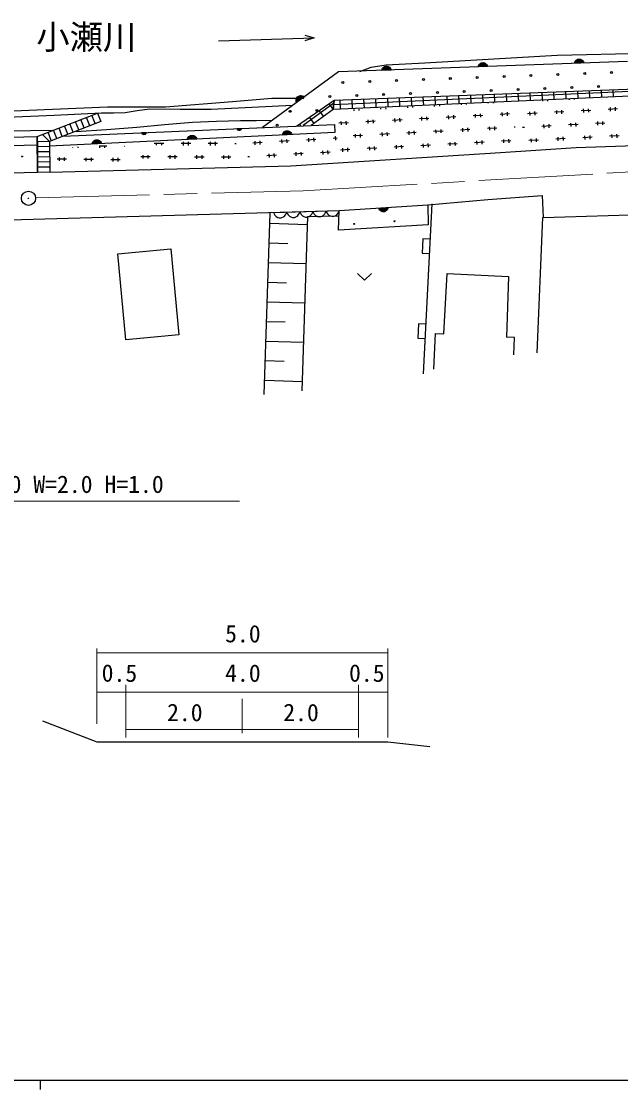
# Model space of a CAD drawing. Units: millimetres, scale not verified. Extents: x 40000 to 680000, y 20000 to 380000.
# Drawn here: x 266019 to 329058, y 204000 to 316389 of the extents above; entities that cross this region are included whole.
import ezdxf
from ezdxf.enums import TextEntityAlignment as Align

# ---------------------------------------------------------------- set-up
doc = ezdxf.new("R2010")
doc.units = ezdxf.units.MM
doc.header["$LTSCALE"] = 1000
doc.linetypes.add('CHAIN', pattern=[18.5, 12, -1.5, 3.5, -1.5])
for name, color, linetype, lineweight in [('M-BGD', 7, 'Continuous', 25), ('M-BMK', 2, 'CHAIN', 13), ('M-BMK-HTXT', 7, 'Continuous', 13), ('M-BMK-SRVR', 3, 'Continuous', 25), ('M-TTL-BAND', 7, 'Continuous', 25)]:
    doc.layers.add(name, color=color, linetype=linetype, lineweight=lineweight)
doc.styles.add('ＭＳ ゴシック', font='')
doc.styles.get('ＭＳ ゴシック').set_extended_font_data('MS Gothic')

msp = doc.modelspace()

# ---------------------------------------------------------------- linework, layer by layer
at = {"layer": 'M-BGD'}
for p, q in [((295825, 314920), (296834, 314664)), ((286744, 314341), (296834, 314664)), ((296834, 314664), (295844, 314348)), ((308476, 312036), (322370, 312850)), ((322370, 312850), (344895, 313362)), ((329763, 312178), (299368, 311066)), ((301634, 311131), (302809, 311583)), ((302809, 311583), (304376, 311825)), ((303934, 311233), (303970, 311350)), ((303957, 311297), (304906, 311331)), ((303970, 311350), (304024, 311449)), ((304879, 311393), (303980, 311360)), ((304015, 311424), (304837, 311454)), ((304024, 311449), (304117, 311563)), ((304790, 311515), (304063, 311488)), ((304117, 311563), (304225, 311627)), ((304120, 311553), (304725, 311575)), ((304225, 311627), (304341, 311668)), ((304605, 311633), (304233, 311619)), ((304341, 311668), (304496, 311674)), ((304376, 311825), (308476, 312036)), ((304496, 311674), (304615, 311641)), ((304615, 311641), (304727, 311585)), ((304727, 311585), (304828, 311479)), ((304828, 311479), (304892, 311383)), ((304892, 311383), (304934, 311270)), ((314066, 311604), (314102, 311720)), ((315065, 311641), (314066, 311604)), ((314088, 311667), (315038, 311702)), ((314102, 311720), (314155, 311820)), ((315011, 311764), (314111, 311731)), ((314146, 311795), (314968, 311825)), ((314155, 311820), (314249, 311933)), ((314921, 311885), (314194, 311859)), ((314249, 311933), (314357, 311997)), ((314252, 311924), (314856, 311946)), ((314357, 311997), (314473, 312039)), ((314737, 312004), (314364, 311990)), ((314473, 312039), (314628, 312045)), ((314628, 312045), (314746, 312012)), ((314746, 312012), (314858, 311956)), ((314858, 311956), (314960, 311849)), ((314960, 311849), (315023, 311754)), ((315023, 311754), (315065, 311641)), ((324197, 311975), (324233, 312091)), ((325197, 312011), (324197, 311975)), ((324220, 312038), (325169, 312073)), ((324233, 312091), (324287, 312191)), ((325142, 312134), (324243, 312101)), ((324278, 312165), (325100, 312195)), ((324287, 312191), (324380, 312304)), ((325052, 312256), (324325, 312230)), ((324380, 312304), (324488, 312368)), ((324383, 312294), (324988, 312316)), ((324488, 312368), (324604, 312410)), ((324868, 312375), (324496, 312361)), ((324604, 312410), (324759, 312416)), ((324759, 312416), (324878, 312382)), ((324878, 312382), (324990, 312326)), ((324990, 312326), (325091, 312220)), ((325091, 312220), (325155, 312125)), ((325155, 312125), (325197, 312011)), ((299368, 311066), (291380, 305226)), ((304934, 311270), (303934, 311233)), ((332070, 309102), (298856, 307610)), ((298906, 308096), (332087, 309331)), ((325756, 309096), (325791, 308320)), ((327005, 309142), (327039, 308376)), ((328254, 309189), (328288, 308432)), ((281167, 307392), (288216, 307958)), ((288216, 307958), (292383, 308318)), ((292383, 308318), (295007, 308318)), ((294924, 308080), (294938, 308226)), ((294935, 307968), (294924, 308080)), ((294930, 308054), (295594, 308539)), ((295521, 308563), (294934, 308134)), ((294970, 307851), (294935, 307968)), ((295664, 308513), (294937, 307981)), ((294938, 308226), (294991, 308340)), ((294945, 308220), (295434, 308577)), ((294953, 305380), (298906, 308096)), ((294954, 307916), (295721, 308477)), ((295778, 308441), (294970, 307851)), ((294991, 308340), (295064, 308439)), ((295302, 308558), (295001, 308338)), ((295064, 308439), (295189, 308531)), ((295189, 308531), (295306, 308570)), ((295306, 308570), (295430, 308586)), ((295430, 308586), (295574, 308555)), ((295574, 308555), (295680, 308512)), ((295680, 308512), (295778, 308441)), ((332034, 308600), (298804, 307107)), ((298804, 307107), (298906, 308096)), ((298906, 308096), (298804, 307107)), ((299523, 308119), (299567, 307142)), ((300772, 308166), (300816, 307198)), ((302021, 308212), (302065, 307254)), ((303271, 308259), (303313, 307310)), ((304520, 308305), (304562, 307366)), ((305769, 308352), (305811, 307422)), ((307018, 308398), (307059, 307478)), ((308267, 308445), (308308, 307534)), ((309517, 308491), (309557, 307590)), ((310766, 308538), (310806, 307647)), ((312015, 308584), (312054, 307703)), ((313264, 308631), (313303, 307759)), ((314513, 308677), (314552, 307815)), ((315762, 308724), (315801, 307871)), ((317012, 308770), (317049, 307927)), ((318261, 308817), (318298, 307983)), ((319510, 308863), (319547, 308039)), ((320759, 308910), (320796, 308095)), ((320862, 307984), (320857, 308081)), ((321356, 308098), (321361, 308011)), ((322008, 308956), (322044, 308151)), ((323257, 309003), (323293, 308207)), ((323686, 308136), (323684, 308179)), ((324184, 308196), (324185, 308162)), ((324507, 309049), (324542, 308264)), ((260287, 306774), (275096, 307392)), ((275096, 307392), (281167, 307392)), ((276933, 306812), (278205, 307023)), ((278205, 307023), (279482, 307174)), ((279482, 307174), (282738, 307137)), ((282738, 307137), (286000, 307160)), ((286000, 307160), (290268, 307371)), ((290268, 307371), (294539, 307566)), ((298873, 307778), (295646, 305417)), ((298804, 307107), (296519, 305437)), ((298804, 307107), (296520, 305437)), ((297326, 307011), (297795, 306370)), ((298357, 307719), (298804, 307107)), ((301020, 306979), (301013, 307112)), ((301512, 307138), (301519, 307007)), ((303844, 307135), (303838, 307255)), ((304337, 307280), (304344, 307162)), ((306669, 307290), (306663, 307398)), ((307162, 307423), (307168, 307317)), ((309493, 307445), (309487, 307541)), ((309987, 307566), (309992, 307473)), ((312317, 307600), (312312, 307684)), ((312812, 307709), (312816, 307628)), ((315141, 307756), (315137, 307826)), ((315636, 307852), (315640, 307783)), ((317109, 306823), (317130, 306449)), ((319525, 306496), (319505, 306871)), ((320005, 306897), (320025, 306523)), ((323088, 306877), (322090, 306824)), ((322350, 306648), (322330, 307022)), ((322829, 307049), (322849, 306674)), ((325913, 307029), (324914, 306975)), ((325174, 306799), (325154, 307173)), ((325653, 307200), (325673, 306826)), ((328737, 307180), (327739, 307127)), ((327998, 306950), (327978, 307325)), ((328478, 307352), (328498, 306977)), ((264489, 306299), (269470, 306508)), ((267665, 304268), (274025, 306733)), ((274364, 305858), (268966, 303766)), ((269470, 306508), (274455, 306749)), ((272051, 304962), (271713, 305836)), ((272630, 305186), (272291, 306061)), ((273208, 305410), (272869, 306285)), ((273786, 305634), (273447, 306509)), ((274025, 306733), (274364, 305858)), ((274455, 306749), (275697, 306750)), ((275697, 306750), (276933, 306812)), ((281084, 305553), (284022, 305788)), ((284022, 305788), (286537, 305904)), ((286537, 305904), (289064, 305959)), ((289064, 305959), (290731, 305974)), ((290731, 305974), (292399, 305982)), ((296295, 306303), (296786, 305632)), ((300424, 305720), (299426, 305666)), ((299686, 305490), (299665, 305864)), ((300164, 305891), (300185, 305517)), ((303248, 305876), (302250, 305821)), ((302510, 305645), (302489, 306019)), ((302989, 306047), (303009, 305672)), ((306073, 306031), (305074, 305976)), ((305334, 305800), (305313, 306175)), ((305813, 306202), (305833, 305828)), ((308897, 306186), (307898, 306131)), ((308158, 305955), (308138, 306330)), ((308637, 306357), (308657, 305983)), ((311721, 306342), (310722, 306287)), ((310982, 306111), (310962, 306485)), ((311461, 306513), (311482, 306138)), ((314545, 306497), (313547, 306442)), ((313807, 306266), (313786, 306640)), ((314285, 306668), (314306, 306293)), ((317369, 306652), (316371, 306597)), ((316631, 306421), (316610, 306796)), ((320264, 306726), (319265, 306673)), ((324317, 305712), (324337, 305338)), ((326662, 305462), (326642, 305837)), ((327141, 305864), (327161, 305489)), ((264639, 304870), (266979, 304915)), ((266979, 304915), (269328, 304957)), ((269161, 303842), (268822, 304716)), ((298993, 304684), (268948, 303272)), ((269739, 304066), (269400, 304940)), ((270317, 304290), (269978, 305164)), ((270395, 304321), (298957, 305553)), ((270895, 304514), (270556, 305388)), ((271473, 304738), (271134, 305612)), ((271785, 304804), (274964, 305001)), ((274964, 305001), (278149, 305258)), ((278149, 305258), (281084, 305553)), ((278672, 304678), (279172, 304700)), ((278693, 304622), (278672, 304678)), ((279161, 304668), (278686, 304648)), ((278725, 304574), (278693, 304622)), ((278700, 304617), (279149, 304636)), ((279132, 304604), (278721, 304587)), ((279128, 304592), (279081, 304534)), ((279154, 304641), (279128, 304592)), ((279172, 304700), (279154, 304641)), ((288689, 305110), (289189, 305132)), ((288710, 305053), (288689, 305110)), ((289177, 305100), (288703, 305079)), ((288742, 305006), (288710, 305053)), ((288717, 305049), (289166, 305068)), ((289149, 305036), (288738, 305018)), ((288793, 304953), (288742, 305006)), ((288762, 304988), (289125, 305004)), ((288850, 304926), (288793, 304953)), ((289097, 304971), (288794, 304958)), ((288909, 304909), (288850, 304926)), ((288854, 304929), (289041, 304938)), ((288987, 304913), (288909, 304909)), ((289044, 304934), (288987, 304913)), ((289098, 304966), (289044, 304934)), ((289144, 305023), (289098, 304966)), ((289171, 305073), (289144, 305023)), ((289189, 305132), (289171, 305073)), ((293521, 304542), (293573, 304642)), ((294429, 304595), (293530, 304552)), ((293565, 304616), (294386, 304655)), ((293573, 304642), (293666, 304756)), ((294338, 304715), (293612, 304681)), ((293666, 304756), (293773, 304821)), ((293669, 304746), (294273, 304775)), ((293773, 304821), (293888, 304864)), ((294153, 304832), (293781, 304814)), ((293888, 304864), (294043, 304872)), ((294043, 304872), (294162, 304840)), ((294162, 304840), (294275, 304785)), ((294275, 304785), (294378, 304680)), ((294378, 304680), (294442, 304585)), ((294442, 304585), (294485, 304472)), ((295265, 305595), (295398, 305412)), ((298957, 305553), (298993, 304684)), ((304000, 304310), (303979, 304685)), ((304478, 304712), (304499, 304338)), ((307562, 304697), (306564, 304642)), ((306824, 304466), (306803, 304840)), ((307302, 304868), (307323, 304493)), ((310386, 304852), (309388, 304797)), ((309648, 304621), (309627, 304995)), ((310127, 305023), (310147, 304648)), ((313211, 305007), (312212, 304952)), ((312472, 304776), (312452, 305151)), ((312951, 305178), (312971, 304804)), ((316035, 305162), (315036, 305108)), ((315296, 304932), (315276, 305306)), ((315775, 305333), (315796, 304959)), ((317966, 305269), (317860, 305263)), ((318928, 305238), (318733, 305228)), ((321752, 305390), (320753, 305336)), ((321013, 305160), (320993, 305534)), ((321492, 305561), (321512, 305187)), ((324576, 305541), (323578, 305487)), ((323838, 305311), (323817, 305686)), ((327401, 305692), (326402, 305639)), ((236148, 303465), (267665, 304268)), ((267665, 304268), (267710, 303377)), ((267723, 300504), (267665, 304268)), ((268966, 303750), (267674, 303731)), ((268966, 303750), (268243, 304492)), ((268966, 303766), (269016, 300524)), ((273456, 303484), (273490, 303600)), ((274455, 303530), (273456, 303484)), ((273478, 303547), (274427, 303592)), ((273490, 303600), (273543, 303700)), ((274399, 303653), (273500, 303611)), ((273534, 303675), (274356, 303714)), ((273543, 303700), (273635, 303815)), ((274308, 303774), (273581, 303740)), ((273635, 303815), (273742, 303880)), ((273638, 303805), (274243, 303833)), ((273742, 303880), (273858, 303923)), ((274122, 303890), (273750, 303873)), ((273858, 303923), (274013, 303930)), ((274013, 303930), (274132, 303898)), ((274132, 303898), (274245, 303843)), ((274245, 303843), (274347, 303738)), ((274347, 303738), (274412, 303644)), ((274412, 303644), (274455, 303530)), ((278776, 304521), (278725, 304574)), ((278745, 304556), (279108, 304572)), ((278833, 304494), (278776, 304521)), ((279080, 304539), (278778, 304526)), ((278892, 304478), (278833, 304494)), ((278838, 304498), (279024, 304506)), ((278970, 304481), (278892, 304478)), ((279028, 304502), (278970, 304481)), ((279081, 304534), (279028, 304502)), ((281000, 303543), (280000, 303547)), ((280250, 303356), (280251, 303590)), ((280751, 303620), (280750, 303354)), ((283829, 303533), (282829, 303537)), ((283078, 303346), (283079, 303721)), ((283471, 303954), (283505, 304071)), ((284470, 304001), (283471, 303954)), ((283493, 304018), (284442, 304062)), ((283505, 304071), (283558, 304171)), ((284414, 304124), (283515, 304081)), ((283549, 304146), (284371, 304184)), ((283558, 304171), (283650, 304286)), ((283579, 303719), (283578, 303344)), ((284323, 304245), (283596, 304210)), ((283650, 304286), (283758, 304351)), ((283653, 304276), (284258, 304304)), ((283758, 304351), (283873, 304394)), ((284137, 304361), (283765, 304344)), ((283873, 304394), (284028, 304401)), ((284028, 304401), (284147, 304369)), ((284147, 304369), (284260, 304314)), ((284260, 304314), (284362, 304209)), ((284362, 304209), (284427, 304114)), ((284427, 304114), (284470, 304001)), ((286657, 303523), (285657, 303526)), ((285906, 303335), (285908, 303710)), ((286408, 303708), (286406, 303333)), ((288627, 303515), (288486, 303516)), ((291359, 303645), (290360, 303589)), ((290621, 303413), (290599, 303787)), ((291099, 303815), (291120, 303441)), ((294183, 303804), (293184, 303748)), ((293445, 303572), (293423, 303946)), ((293486, 304425), (293521, 304542)), ((294485, 304472), (293486, 304425)), ((293508, 304489), (294457, 304533)), ((293923, 303974), (293944, 303600)), ((297007, 303963), (296008, 303907)), ((296268, 303731), (296247, 304105)), ((296747, 304133), (296768, 303759)), ((299250, 304089), (298832, 304066)), ((299090, 304231), (299062, 304229)), ((299092, 303890), (299071, 304264)), ((301914, 304386), (300915, 304331)), ((301175, 304155), (301155, 304530)), ((301654, 304557), (301675, 304183)), ((304738, 304541), (303740, 304486)), ((308314, 303131), (308293, 303506)), ((308792, 303533), (308813, 303159)), ((311876, 303517), (310878, 303463)), ((311138, 303287), (311117, 303661)), ((311616, 303688), (311637, 303314)), ((314700, 303673), (313702, 303618)), ((313962, 303442), (313941, 303816)), ((314441, 303844), (314461, 303469)), ((317524, 303828), (316526, 303773)), ((316786, 303597), (316765, 303972)), ((317265, 303999), (317285, 303625)), ((320415, 303902), (319417, 303848)), ((319677, 303672), (319657, 304046)), ((320156, 304073), (320176, 303699)), ((323240, 304053), (322241, 304000)), ((322501, 303823), (322481, 304198)), ((322980, 304224), (323000, 303850)), ((326064, 304204), (325066, 304151)), ((325325, 303975), (325305, 304349)), ((325805, 304376), (325825, 304001)), ((328889, 304356), (327890, 304302)), ((328150, 304126), (328130, 304500)), ((328629, 304527), (328649, 304153)), ((267710, 303377), (212176, 301815)), ((268974, 303213), (267682, 303193)), ((268983, 302675), (267690, 302655)), ((267710, 303377), (267723, 300504)), ((271446, 303103), (271446, 303153)), ((271946, 303173), (271945, 303098)), ((275026, 303256), (274200, 303265)), ((274274, 303074), (274276, 303268)), ((274776, 303288), (274774, 303069)), ((276915, 303236), (276854, 303237)), ((292112, 302080), (292091, 302455)), ((292590, 302483), (292611, 302109)), ((294362, 301173), (316407, 302602)), ((295674, 302471), (294676, 302415)), ((294936, 302239), (294915, 302614)), ((295414, 302642), (295435, 302268)), ((298498, 302630), (297500, 302574)), ((297760, 302398), (297739, 302773)), ((298238, 302801), (298259, 302427)), ((300579, 302896), (299581, 302841)), ((299841, 302665), (299820, 303040)), ((300320, 303067), (300340, 302693)), ((303404, 303052), (302405, 302997)), ((302665, 302821), (302645, 303195)), ((303144, 303223), (303164, 302848)), ((306228, 303207), (305229, 303152)), ((305489, 302976), (305469, 303350)), ((305968, 303378), (305989, 303003)), ((309052, 303362), (308053, 303307)), ((316407, 302602), (324367, 303112)), ((324367, 303112), (332838, 303419)), ((268991, 302137), (267698, 302117)), ((268999, 301600), (267707, 301580)), ((270769, 301886), (269769, 301897)), ((270017, 301704), (270021, 302079)), ((270520, 302074), (270517, 301699)), ((273597, 301857), (272597, 301867)), ((272845, 301674), (272849, 302049)), ((273349, 302044), (273345, 301669)), ((276425, 301827), (275425, 301837)), ((275673, 301645), (275677, 302020)), ((276177, 302015), (276173, 301640)), ((279581, 302134), (278581, 302138)), ((278830, 301947), (278832, 302322)), ((279332, 302320), (279330, 301945)), ((282409, 302124), (281409, 302128)), ((281659, 301937), (281660, 302312)), ((282160, 302310), (282159, 301935)), ((285238, 302114), (284238, 302117)), ((284487, 301926), (284488, 302301)), ((284988, 302299), (284987, 301924)), ((288066, 302103), (287066, 302107)), ((287315, 301916), (287317, 302291)), ((287817, 302289), (287815, 301914)), ((290026, 302153), (289826, 302142)), ((292850, 302312), (291852, 302256)), ((267723, 300504), (244288, 299882)), ((269007, 301062), (267715, 301042)), ((269016, 300524), (267723, 300504)), ((269016, 300524), (294362, 301173)), ((315084, 297641), (320806, 298052)), ((320806, 298052), (320912, 295753)), ((299450, 296481), (308762, 297082)), ((303607, 296749), (304605, 296813)), ((303652, 296637), (303607, 296749)), ((304584, 296749), (303636, 296688)), ((304605, 296813), (304572, 296696)), ((309187, 297181), (308277, 279319)), ((308762, 297082), (315084, 297641)), ((308762, 297082), (308822, 294979)), ((249707, 295065), (299450, 296481)), ((291564, 277118), (292183, 296195)), ((292551, 296284), (299450, 296481)), ((292551, 296284), (292608, 296127)), ((292608, 296127), (292694, 295995)), ((292694, 295995), (292833, 295847)), ((292833, 295847), (292987, 295769)), ((292987, 295769), (293151, 295721)), ((293151, 295721), (293365, 295727)), ((293365, 295727), (293525, 295784)), ((293525, 295784), (293675, 295871)), ((293675, 295871), (293805, 296027)), ((293805, 296027), (293880, 296163)), ((293880, 296163), (293931, 296324)), ((293931, 296324), (293987, 296166)), ((293987, 296166), (294074, 296034)), ((294074, 296034), (294213, 295886)), ((294213, 295886), (294367, 295808)), ((294367, 295808), (294531, 295761)), ((294531, 295761), (294744, 295767)), ((294744, 295767), (294905, 295823)), ((294905, 295823), (295054, 295910)), ((295054, 295910), (295185, 296066)), ((295185, 296066), (295260, 296203)), ((295260, 296203), (295311, 296363)), ((295311, 296363), (295367, 296206)), ((295367, 296206), (295454, 296073)), ((295454, 296073), (295593, 295926)), ((296101, 295844), (295522, 277520)), ((295593, 295926), (295747, 295847)), ((295747, 295847), (295910, 295800)), ((295910, 295800), (296124, 295806)), ((296101, 295844), (299357, 295931)), ((296124, 295806), (296285, 295862)), ((296285, 295862), (296434, 295950)), ((296434, 295950), (296564, 296105)), ((296564, 296105), (296640, 296242)), ((296640, 296242), (296691, 296402)), ((296691, 296402), (296747, 296245)), ((296747, 296245), (296833, 296113)), ((296833, 296113), (296972, 295965)), ((296972, 295965), (297126, 295886)), ((297126, 295886), (297290, 295839)), ((297290, 295839), (297504, 295845)), ((297504, 295845), (297664, 295902)), ((297664, 295902), (297814, 295989)), ((297814, 295989), (297944, 296144)), ((297944, 296144), (298020, 296281)), ((298020, 296281), (298070, 296441)), ((298070, 296441), (298127, 296284)), ((298127, 296284), (298213, 296152)), ((298213, 296152), (298352, 296004)), ((298352, 296004), (298506, 295926)), ((298506, 295926), (298670, 295879)), ((298670, 295879), (298884, 295885)), ((298884, 295885), (299044, 295941)), ((299044, 295941), (299194, 296028)), ((299194, 296028), (299324, 296184)), ((299324, 296184), (299399, 296320)), ((299390, 294438), (299450, 296481)), ((299399, 296320), (299450, 296481)), ((303718, 296543), (303652, 296637)), ((303665, 296627), (304563, 296685)), ((304530, 296621), (303709, 296568)), ((303822, 296440), (303718, 296543)), ((303758, 296508), (304484, 296555)), ((303936, 296387), (303822, 296440)), ((304428, 296489), (303824, 296450)), ((304056, 296357), (303936, 296387)), ((303945, 296395), (304317, 296419)), ((304210, 296367), (304056, 296357)), ((304325, 296412), (304210, 296367)), ((304431, 296479), (304325, 296412)), ((304521, 296595), (304431, 296479)), ((304572, 296696), (304521, 296595)), ((320822, 295750), (320233, 281502)), ((320912, 295753), (330020, 296040)), ((292149, 295161), (296076, 295034)), ((308822, 294979), (299390, 294438)), ((308248, 293503), (308172, 292005)), ((308997, 293464), (308248, 293503)), ((276181, 291922), (281754, 292441)), ((281754, 292441), (282595, 283400)), ((292082, 293095), (294046, 293031)), ((277022, 282882), (276181, 291922)), ((308172, 292005), (308921, 291966)), ((292015, 291028), (295945, 290900)), ((291948, 288961), (293914, 288897)), ((301364, 289867), (302114, 289159)), ((302114, 289159), (302864, 289867)), ((310472, 283499), (310802, 289861)), ((310802, 289861), (317265, 289543)), ((317265, 289543), (317061, 283163)), ((291881, 286894), (295814, 286766)), ((291814, 284827), (293781, 284763)), ((307793, 284572), (307717, 283074)), ((308542, 284534), (307793, 284572)), ((282595, 283400), (277022, 282882)), ((309392, 279786), (309584, 283540)), ((309584, 283540), (310472, 283499)), ((291747, 282760), (295684, 282632)), ((307717, 283074), (308466, 283036)), ((317910, 283125), (317061, 283163)), ((317827, 281290), (317910, 283125)), ((291680, 280693), (293649, 280629)), ((291613, 278626), (295553, 278498)), ((268233, 242807), (273946, 240587)), ((273946, 240587), (296496, 240587)), ((282697, 240587), (285359, 240587)), ((293744, 240587), (296280, 240587)), ((293744, 240587), (304558, 240587)), ((304558, 240587), (308997, 240105))]:
    msp.add_line(p, q, dxfattribs=at)
for centre, radius in [((305491, 310171), 99.5), ((308317, 310276), 99.5), ((311143, 310381), 99.5), ((313970, 310487), 99.5), ((316796, 310592), 99.5), ((319623, 310697), 99.5), ((322449, 310802), 99.5), ((325276, 310907), 99.5), ((328102, 311013), 99.5), ((299838, 309961), 99.5), ((302664, 310066), 99.5), ((312609, 309021), 99.5), ((315436, 309126), 99.5), ((318262, 309231), 99.5), ((321089, 309336), 99.5), ((323915, 309442), 99.5), ((326742, 309547), 99.5), ((298477, 308495), 99.5), ((301303, 308600), 99.5), ((304130, 308705), 99.5), ((306956, 308810), 99.5), ((309783, 308916), 99.5), ((294290, 306924), 99.5), ((297116, 307029), 99.5), ((292929, 305458), 99.5), ((266099, 302175), 49.8), ((266767, 297780), 22.5), ((301043, 295080), 49.8), ((305277, 295354), 49.8)]:
    msp.add_circle(centre, radius, dxfattribs=at)
msp.add_arc((295650, 308390), 99.5, 235.80176, 16.53867, dxfattribs=at)
at = {"layer": 'M-BMK'}
for p, q in [((295671, 298568), (330162, 300563)), ((267516, 297816), (295671, 298568))]:
    msp.add_line(p, q, dxfattribs=at)
at = {"layer": 'M-BMK-HTXT'}
for p, q in [((250483, 265906), (288980, 265907)), ((273946, 242488), (273946, 250404)), ((273946, 249947), (284389, 249947)), ((281838, 249947), (296496, 249947)), ((282697, 249947), (285359, 249947)), ((293744, 249947), (296280, 249947)), ((293744, 249947), (304558, 249947)), ((304558, 241039), (304558, 250404)), ((277006, 241039), (277006, 246592)), ((301497, 241039), (301497, 246592)), ((273946, 245819), (282230, 245819)), ((281838, 245819), (304558, 245819)), ((282230, 245819), (284389, 245819)), ((282697, 245819), (285359, 245819)), ((289252, 241493), (289252, 245098)), ((293744, 245819), (296280, 245819)), ((293744, 245819), (296496, 245819)), ((285359, 241889), (277006, 241889)), ((283130, 241889), (284389, 241889)), ((301497, 241889), (285359, 241889))]:
    msp.add_line(p, q, dxfattribs=at)
at = {"layer": 'M-BMK-SRVR'}
msp.add_circle((266767, 297780), 746, dxfattribs=at)
at = {"layer": 'M-TTL-BAND'}
for p, q in [((40000, 205000), (579000, 205000)), ((268000, 205000), (268000, 204000))]:
    msp.add_line(p, q, dxfattribs=at)

# ---------------------------------------------------------------- texts
at = {"layer": 'M-BGD', "style": 'ＭＳ ゴシック'}
msp.add_text('小瀬川', height=2566, dxfattribs=at).set_placement((267591, 312690), align=Align.BOTTOM_LEFT)
at = {"layer": 'M-BMK-HTXT', "style": 'ＭＳ ゴシック'}
msp.add_text('函渠\u3000L=13.0 W=2.0 H=1.0', height=1833, dxfattribs=at).set_placement((251047, 266226), align=Align.BOTTOM_LEFT)
for s, p in [('5.0', (287444, 250514)), ('0.5', (274456, 246370)), ('4.0', (287444, 246370)), ('0.5', (300480, 246370)), ('2.0', (281336, 242225)), ('2.0', (293560, 242225))]:
    msp.add_text(s, height=1833, rotation=359.7, dxfattribs=at).set_placement(p, align=Align.BOTTOM_LEFT)

doc.saveas('drawing.dxf')
